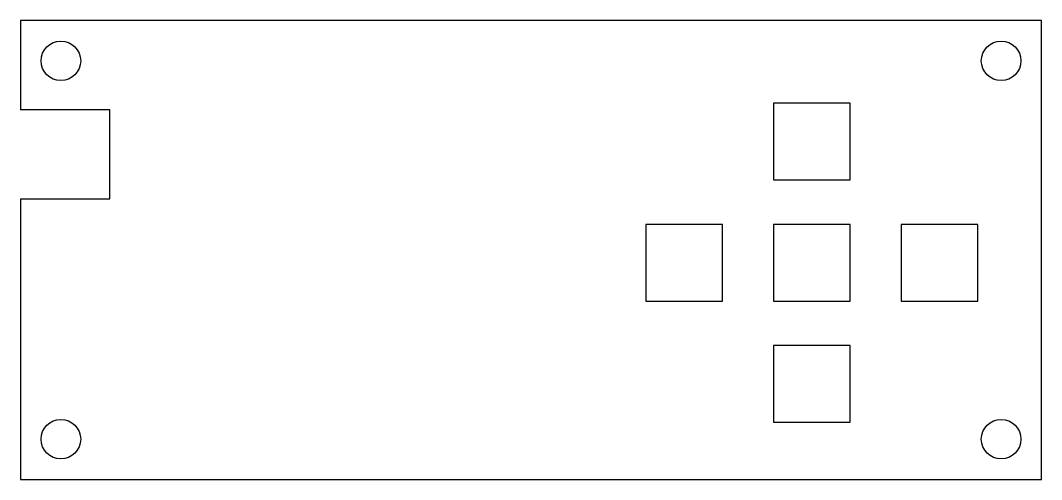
# Model space of a CAD drawing. Extents: x 0 to 80, y 0 to 36.
import ezdxf

# ---------------------------------------------------------------- set-up
doc = ezdxf.new("R2010")
doc.units = 0
doc.layers.get('0').update_dxf_attribs({"linetype": 'continuous'})

# ---------------------------------------------------------------- blocks, each defined once
blk = doc.blocks.new('SHAPE2DVIEW')
at = {"color": 0}
for p, q in [((80, 36), (0, 36)), ((0, 36), (0, 29)), ((80, 0), (80, 36)), ((7, 29), (0, 29)), ((7, 22), (7, 29)), ((59, 29.5), (59, 23.5)), ((65, 29.5), (59, 29.5)), ((65, 23.5), (65, 29.5)), ((59, 23.5), (65, 23.5)), ((0, 22), (0, 0)), ((0, 22), (7, 22)), ((55, 20), (49, 20)), ((49, 20), (49, 14)), ((55, 14), (55, 20)), ((59, 20), (59, 14)), ((65, 20), (59, 20)), ((65, 14), (65, 20)), ((69, 20), (69, 14)), ((75, 20), (69, 20)), ((75, 14), (75, 20)), ((49, 14), (55, 14)), ((59, 14), (65, 14)), ((69, 14), (75, 14)), ((59, 10.5), (59, 4.5)), ((65, 10.5), (59, 10.5)), ((65, 4.5), (65, 10.5)), ((59, 4.5), (65, 4.5)), ((0, 0), (80, 0))]:
    blk.add_line(p, q, dxfattribs=at)
for centre in [(3.17, 32.83), (76.83, 32.83), (3.17, 3.17), (76.83, 3.17)]:
    blk.add_circle(centre, 1.55, dxfattribs=at)

msp = doc.modelspace()

# ---------------------------------------------------------------- block references
at = {"color": 0}
msp.add_blockref('SHAPE2DVIEW', (0, 0), dxfattribs=at)

doc.saveas('drawing.dxf')
